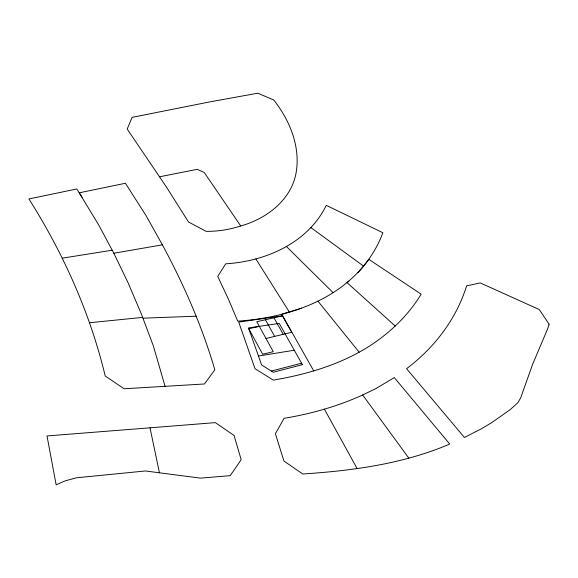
<?xml version="1.0" encoding="UTF-8"?>
<svg xmlns="http://www.w3.org/2000/svg" width="578" height="578" viewBox="0 0 578 578"><rect width="100%" height="100%" fill="white"/><g stroke="black" fill="none" stroke-linecap="round" stroke-linejoin="round"><path stroke-width="0.87" d="M357.992 272.606C368.699 261.01 377.398 247.579 382.867 232.732L326.267 205.327C308.132 242.847 265.512 261.487 225.687 263.821L217.754 276.429L228.613 299.585L237.71 321.122C286.587 317.994 339.178 300.748 368.735 259.291L421.167 294.18C408.191 315.559 389.753 333.13 368.757 346.547C339.864 364.725 306.737 374.443 273.315 380.122L255.014 368.713L238.728 322.091L282.613 315.812M348.881 281.154L347.01 282.606L395.294 326.1M362.666 394.969L375.527 388.806L394.297 377.593L449.742 444.063C403.365 463.903 352.703 470.687 302.742 474.003L283.928 461.02L275.388 433.738L284.094 418.299C311.116 413.87 337.718 406.334 362.666 394.969L408.791 458.116M240.737 225.962C265.504 219.084 289.657 201.39 295.633 175.221C301.333 148.401 290.228 120.831 273.712 99.98L257.766 93.21L209.547 101.945L132.102 117.363L127.211 129.067L166.341 186.896L188.5 221.974L206.086 231.345C217.848 231.467 229.56 229.647 240.737 225.962L204.207 172.439L197.163 169.332L159.492 176.81M301.6 308.168L281.717 314.222L313.854 371.112M271.335 371.054L301.572 363.222M265.974 338.462L291.724 332.292L282.44 315.855L256.769 321.729L273.242 351.67L262.694 354.285L248.815 328.774L259.305 326.339M113.823 253.222L162.404 244.834C183.847 284.679 202.17 326.353 214.835 369.855L204.439 383.98L124.111 388.763L105.218 376.011C90.161 313.204 63.399 253.446 28.9 198.94L76.831 188.963L98.556 224.705L113.823 253.222L128.106 282.88L141.278 313.767L153.358 345.926L165.07 386.321M258.453 356.026L294.281 350.225M62.265 258.171L112.19 250.209M89.395 322.755L142.658 317.401M149.998 427.821L215.327 422.634L234.076 435.458L241.163 459.712L230.225 475.665L200.465 478.129L145.468 470.969L76.368 477.796L65.321 480.809L56.145 484.79L47.02 435.942L149.998 427.821L159.441 472.797M142.947 318.175L196.209 316.202M310.805 227.544L363.54 266.09M286.442 246.517L333.029 292.605M317.922 301.124L359.148 352.197M82.141 197.286L79.287 192.806L125.419 183.262L146.089 215.695L162.404 244.834M255.844 258.937L289.412 312.156M273.965 317.792L283.227 334.33M265.41 319.75L274.644 336.382M324.359 409.101L357.132 468.585M549.1 324.215L547.604 328.911L532.692 364.133L520.691 397.823L517.946 402.635L509.94 409.838L491.625 422.684L481.669 428.623L464.43 437.488L406.572 368.685C434.324 347.797 456.259 319.258 466.59 285.893L480.217 282.902L539.296 309.562L549.1 324.215M302.381 364.667L273.242 372.246L261.632 365.014L248.511 327.928L279.239 323.42L302.381 364.667"/></g></svg>
